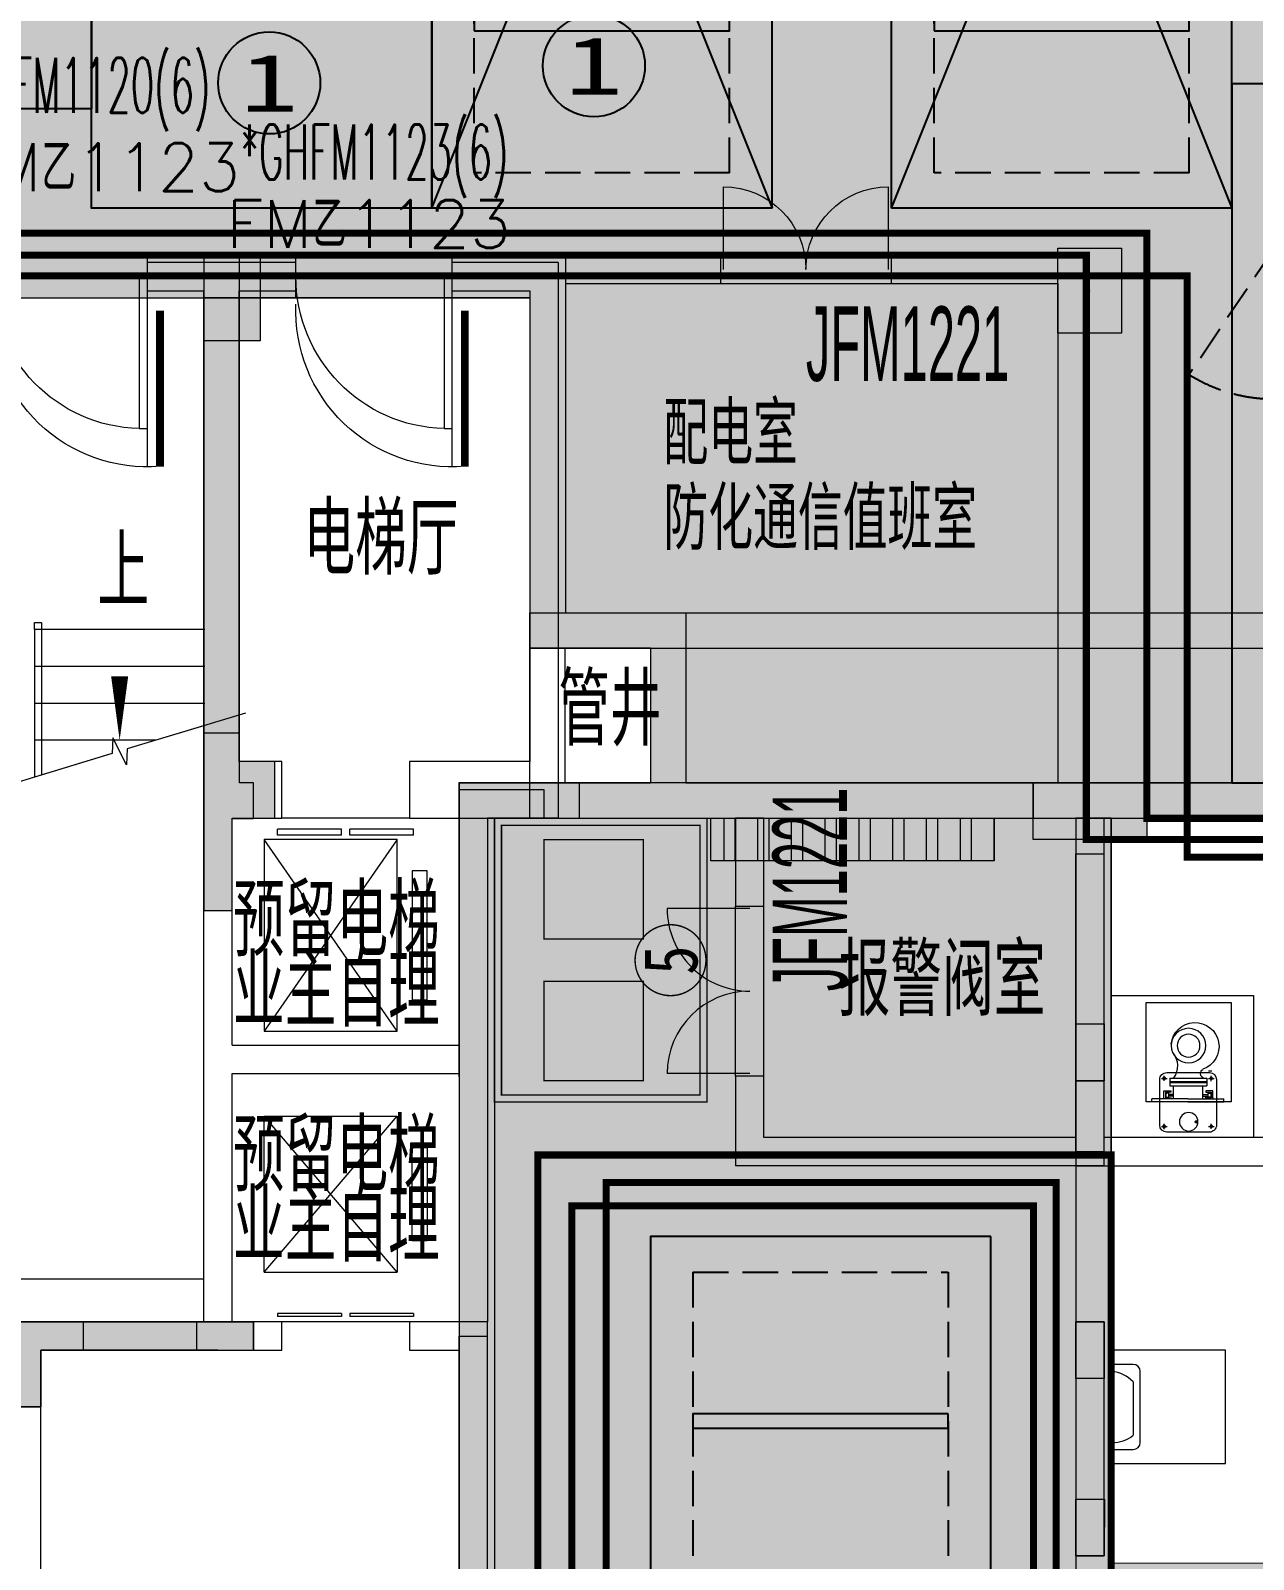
# Model space of a CAD drawing. Extents: x -264757 to 86229, y 4049843 to 4347093.
# Drawn here: x -51428 to -42804, y 4189133 to 4199912 of the extents above; entities that cross this region are included whole.
import ezdxf
from ezdxf.enums import TextEntityAlignment as Align

# ---------------------------------------------------------------- set-up
doc = ezdxf.new("R2010")
doc.units = 0
doc.header["$LTSCALE"] = 1000
doc.header["$MEASUREMENT"] = 0
doc.linetypes.add('AX-01DK-PB01$1$A-001-车位参照B1$0$A-001-车位参照B1$0$A-001-车位参照B1$0$A-H4-001-基本图形$0$A-001-车位B1$0$DASH', pattern=[0.35, 0.25, -0.1])
doc.linetypes.add('DASH', pattern=[0.35, 0.25, -0.1])
for name, color, linetype in [('AX-01DK-PB01$0$A-2-Text', 8, 'Continuous'), ('AX-01DK-PB01$0$AX-03CK-02-PB01$0$AX-03CK-02-PB01$0$PUB_HATCH', 8, 'Continuous'), ('AX-01DK-PB01$0$AX-03CK-02-PB01$0$AX-03CK-02-PB01$0$人防$0$人防$0$DOOR_FIRE_TEXT', 8, 'Continuous'), ('不利因素9-坡道上停车', 7, 'Continuous'), ('不可售车位', 255, 'Continuous'), ('大车位', 7, 'Continuous'), ('子母车位', 7, 'Continuous')]:
    doc.layers.add(name, color=color, linetype=linetype)
doc.layers.add('AX-01DK-PB01$0$AX-001DK-01-PB01-02$0$A-3-WinF(Text)', color=8, linetype='Continuous', plot=False)
doc.layers.add('AX-01DK-PB01$0$AX-03CK-02-PB01$0$AX-03CK-02-PB01$0$WINDOW_TEXT', color=8, linetype='Continuous', plot=False)
doc.layers.add('无关图层', color=8, linetype='Continuous', lineweight=0)
doc.layers.add('无关图层 @ 1', color=8, linetype='Continuous', lineweight=0)
doc.layers.add('车位归属楼栋范围线', color=7, linetype='Continuous', true_color=0x19e6c7)
doc.styles.add('AX-01DK-PB01$0$_TCH_DIM', font='SIMPLEX', dxfattribs={"bigfont": 'GBCBIG'})
doc.styles.add('AX-01DK-PB01$0$AX-001DK-01-PB01-02$0$_TCH_WINDOW', font='SIMPLEX', dxfattribs={"bigfont": 'GBCBIG'})
doc.styles.add('AX-01DK-PB01$0$AX-01DK-PB01$0$AX-001DK-01-PB01-02$0$Standard', font='gbenor.shx', dxfattribs={"bigfont": 'gbcbig.shx'})
doc.styles.add('AX-01DK-PB01$0$AX-03CK-02-PB01$0$AX-03CK-02-PB01$0$_TCH_DIM', font='SIMPLEX', dxfattribs={"bigfont": 'GBCBIG'})
doc.styles.add('AX-01DK-PB01$0$AX-03CK-02-PB01$0$AX-03CK-02-PB01$0$_TCH_DIM_T3', font='SIMPLEX', dxfattribs={"width": 0.705882, "bigfont": 'GBCBIG'})
doc.styles.add('AX-01DK-PB01$0$AX-03CK-02-PB01$0$AX-03CK-02-PB01$0$人防$0$人防$0$_TCH_DIM', font='$ GAD E', dxfattribs={"width": 0.7, "bigfont": '$ GAD C'})
doc.styles.add('AX-01DK-PB01$0$Standard', font='gbenor.shx', dxfattribs={"bigfont": 'gbcbig.shx'})
doc.styles.add('AX-01DK-PB01$1$AX-001DK-01-PB01-02$0$Standard', font='gbenor.shx', dxfattribs={"bigfont": 'gbcbig.shx'})
doc.styles.add('AX-ACK-P01-WALL$0$黑体', font='simhei.ttf')
doc.styles.add('坑编号', font='', dxfattribs={"width": 0.8})
doc.styles.get('坑编号').set_extended_font_data('SimSun')
pattern_1 = [(90, (-648994.04, 3640598.65), (-238.125, 2e-13), []), (90, (-648914.67, 3640678.02), (-238.125, 2e-13), [])]

# ---------------------------------------------------------------- blocks, each defined once
blk = doc.blocks.new('A$C741380cb')
at = {"layer": '子母车位', "true_color": 0x0617f9}
h = blk.add_hatch(color=5, dxfattribs=at)
h.dxf.hatch_style = 1
h.paths.add_polyline_path([(2400, 0), (2400, -10400), (0, -10400), (0, 0)])
blk = doc.blocks.new('子母车位1')
at = {"layer": '子母车位', "color": 8, "linetype": 'AX-01DK-PB01$1$A-001-车位参照B1$0$A-001-车位参照B1$0$A-001-车位参照B1$0$A-H4-001-基本图形$0$A-001-车位B1$0$DASH'}
for p, q in [((330318, -478521), (332118, -478521)), ((330318, -478521), (330318, -483071, 0)), ((332118, -478521), (332118, -483071, 0)), ((330318, -483071, 0), (332118, -483071, 0)), ((330318, -483621, 0), (332118, -483621, 0)), ((330318, -483621, 0), (330318, -488371)), ((332118, -483621, 0), (332118, -488371)), ((330318, -488371), (332118, -488371))]:
    blk.add_line(p, q, dxfattribs=at)
at = {"layer": '子母车位', "color": 83}
for p, q in [((330018, -483371, 0), (330018, -488671)), ((330018, -483371, 0), (332418, -483371, 0)), ((332418, -483371, 0), (332418, -488671)), ((330018, -488671), (332418, -488671))]:
    blk.add_line(p, q, dxfattribs=at)
blk.add_lwpolyline([(332418, -478271), (330018, -478271), (330018, -483371), (332418, -483371)], close=True, dxfattribs=at)
at = {"layer": '子母车位'}
blk.add_lwpolyline([(332118, -479521), (330318, -479521), (330318, -479621), (332118, -479621)], close=True, dxfattribs=at)
at = {"layer": '子母车位', "linetype": 'AX-01DK-PB01$1$A-001-车位参照B1$0$A-001-车位参照B1$0$A-001-车位参照B1$0$A-H4-001-基本图形$0$A-001-车位B1$0$DASH'}
for points in [[(330318, -482171), (329718, -481249)], [(332118, -482171), (332718, -481249)]]:
    blk.add_lwpolyline(points, dxfattribs=at)
at = {"layer": '子母车位', "elevation": 0}
blk.add_lwpolyline([(332118, -484621), (330318, -484621), (330318, -484721), (332118, -484721)], close=True, dxfattribs=at)
at = {"layer": '子母车位', "linetype": 'AX-01DK-PB01$1$A-001-车位参照B1$0$A-001-车位参照B1$0$A-001-车位参照B1$0$A-H4-001-基本图形$0$A-001-车位B1$0$DASH', "elevation": 0}
for points in [[(330318, -487471), (329718, -486549)], [(332118, -487471), (332718, -486549)]]:
    blk.add_lwpolyline(points, dxfattribs=at)
at = {"layer": '子母车位', "linetype": 'AX-01DK-PB01$1$A-001-车位参照B1$0$A-001-车位参照B1$0$A-001-车位参照B1$0$A-H4-001-基本图形$0$A-001-车位B1$0$DASH'}
for centre, start, end in [((330318, -482171, 0), 89.9997, 123.0554), ((332118, -482171, 0), 56.9439, 89.9997), ((330318, -487471), 89.9997, 123.0554), ((332118, -487471), 56.9439, 89.9997)]:
    blk.add_arc(centre, 1100, start, end, dxfattribs=at)
at = {"layer": '子母车位', "rotation": 179.9996583709065}
blk.add_blockref('A$C741380cb', (332418, -488671), dxfattribs=at)
blk = doc.blocks.new('子母车位2')
at = {"layer": '子母车位', "xscale": 1.000000693082614, "yscale": 0.9664691433954647, "rotation": 180.0003416290934}
blk.add_blockref('子母车位1', (332421, -475033, 0), dxfattribs=at)
blk = doc.blocks.new('大车位1')
at = {"layer": '大车位', "true_color": 0xe806f9}
h = blk.add_hatch(color=6, dxfattribs=at)
h.dxf.hatch_style = 1
h.paths.add_polyline_path([(2400, 6000), (2400, 0), (0, 0), (0, 6000)])
at = {"layer": '大车位', "color": 83}
for p, q in [((0, 0), (0, 6000, 0)), ((2400, 6000, 0), (0, 6000, 0)), ((2400, 0), (2400, 6000, 0)), ((2400, 0), (0, 0))]:
    blk.add_line(p, q, dxfattribs=at)
at = {"layer": '大车位', "color": 8, "linetype": 'AX-01DK-PB01$1$A-001-车位参照B1$0$A-001-车位参照B1$0$A-001-车位参照B1$0$A-H4-001-基本图形$0$A-001-车位B1$0$DASH'}
for p, q in [((2100, 5700, 0), (300, 5700, 0)), ((300, 250), (300, 5700, 0)), ((2100, 250), (2100, 5700, 0)), ((2100, 250), (300, 250))]:
    blk.add_line(p, q, dxfattribs=at)
at = {"layer": '大车位', "color": 83, "elevation": 0}
blk.add_lwpolyline([(0, 6000), (2400, 0)], dxfattribs=at)
at = {"layer": '大车位', "color": 83}
blk.add_lwpolyline([(0, 0), (2400, 6000)], dxfattribs=at)
at = {"layer": '大车位', "linetype": 'AX-01DK-PB01$1$A-001-车位参照B1$0$A-001-车位参照B1$0$A-001-车位参照B1$0$A-H4-001-基本图形$0$A-001-车位B1$0$DASH'}
for points in [[(300, 4800), (-300, 3878)], [(2100, 4800), (2700, 3878)]]:
    blk.add_lwpolyline(points, dxfattribs=at)
at = {"layer": '大车位'}
blk.add_lwpolyline([(300, 1250), (2100, 1250), (2100, 1350), (300, 1350)], close=True, dxfattribs=at)
at = {"layer": '大车位', "linetype": 'AX-01DK-PB01$1$A-001-车位参照B1$0$A-001-车位参照B1$0$A-001-车位参照B1$0$A-H4-001-基本图形$0$A-001-车位B1$0$DASH'}
for centre, start, end in [((300, 4800, 0), 236.9443, 270), ((2100, 4800, 0), 270, 303.0557)]:
    blk.add_arc(centre, 1100, start, end, dxfattribs=at)
blk = doc.blocks.new('销控车位')
at = {"layer": '不可售车位', "true_color": 0x757b8a}
h = blk.add_hatch(color=8, dxfattribs=at)
h.dxf.hatch_style = 1
h.paths.add_polyline_path([(2400, 0), (2400, -5300), (0, -5300), (0, 0)])
at = {"layer": '不可售车位', "color": 8, "true_color": 0x757b8a}
blk.add_lwpolyline([(2400, 0), (2400, -5300), (0, -5300), (0, 0)], close=True, dxfattribs=at)
blk = doc.blocks.new('sadfsadfasf')
at = {"layer": '不可售车位', "true_color": 0x757b8a}
h = blk.add_hatch(color=8, dxfattribs=at)
h.dxf.hatch_style = 1
h.paths.add_polyline_path([(2400, 6000), (2400, 0), (0, 0), (0, 6000)])
at = {"layer": '不可售车位', "color": 8, "true_color": 0x757b8a}
blk.add_lwpolyline([(2400, 6000), (2400, 0), (0, 0), (0, 6000)], close=True, dxfattribs=at)
blk = doc.blocks.new('AX-01DK-PB01-RFTC')
at = {"layer": '无关图层'}
h = blk.add_hatch(color=251, dxfattribs=at)
h.dxf.hatch_style = 1
h.paths.add_polyline_path([(19773, -61220), (19773, -62171), (18423, -62170), (18423, -70471), (12324, -70471), (12323, -62170), (7773, -62170), (7777, -120370), (8177, -120370), (8177, -120315), (14323, -119683), (14322, -126122), (25972, -126122), (25972, -124922), (26822, -124926), (26822, -122452), (33923, -122452), (33923, -124922), (34773, -124922), (34773, -126122), (41373, -126125), (41373, -124372), (41823, -124372), (41823, -122152), (41447, -122152), (41447, -120270), (48923, -120270), (48923, -123125), (49323, -123125), (49323, -124675), (51824, -124674), (51824, -124055), (54717, -124055), (54717, -125871), (56816, -125871), (56816, -116250), (55967, -116250), (55967, -111420), (63072, -111420), (63072, -103570), (62080, -103570), (62073, -94584), (64569, -94584), (64573, -65385), (66999, -65385), (67002, -52470), (67402, -52470), (67397, -31965), (65807, -31965), (65807, -26418), (68456, -26418), (68457, -17070), (67422, -17070), (67422, -13843), (60301, -13843), (60302, -3770), (55750, -3770), (55750, -12070), (49652, -12070), (49649, -9275), (45355, -9275), (45349, -3821), (40751, -3820), (40750, -12070), (34663, -12070), (34649, -3820), (25757, -3820), (25757, -12071), (19650, -12071), (19650, -3820), (10752, -3820), (10751, -12072), (4662, -12071), (4661, -3769), (4150, -3770), (100, -3769), (100, -23171), (-701, -23171), (-701, -29550), (100, -29550), (11250, -29550), (11250, -32020), (12100, -32020), (12100, -32970), (10750, -32970), (10754, -41272), (4647, -41271), (4650, -32970), (1953, -32970), (1953, -34670), (100, -34670), (100, -57801), (9743, -57801), (9743, -57272), (13567, -57272), (13567, -56751), (15417, -56751), (15416, -58750), (18923, -58750), (18923, -61220)])
h.paths.add_polyline_path([(41812, -58753), (48919, -58753), (48919, -61220), (49773, -61220), (49773, -62170), (48419, -62173), (48426, -70475), (42319, -70475), (42324, -67872), (39323, -67876), (39323, -62423), (41812, -62423)], flags=16)
h.paths.add_polyline_path([(33923, -58751), (33923, -61220), (34773, -61220), (34773, -62170), (33423, -62171), (33430, -70475), (27323, -70475), (27323, -62171), (26373, -62170), (26373, -60670), (26815, -60670), (26823, -58751), (31623, -58751), (31623, -58751)], flags=16)
h.paths.add_polyline_path([(40754, -41272), (34647, -41271), (34650, -32970), (33700, -32970), (33700, -31470), (34142, -31470), (34150, -29551), (38951, -29551), (38950, -29550), (41250, -29550), (41250, -32020), (42100, -32020), (42100, -32970), (40750, -32970)], flags=16)
h.paths.add_polyline_path([(49647, -41270), (49655, -38470), (45349, -38475), (45349, -33220), (49142, -33220), (49142, -29550), (56249, -29550), (56250, -32020), (57100, -32020), (57100, -32970), (55749, -32970), (55754, -41271)], flags=16)
h.paths.add_polyline_path([(25764, -41272), (19657, -41271), (19657, -32970), (19150, -32970), (19150, -29550), (26257, -29550), (26250, -32020), (27100, -32020), (27100, -32970), (25757, -32970)], flags=16)
h.paths.add_polyline_path([(41812, -87950), (48919, -87950), (48919, -90420), (49773, -90420), (49773, -91370), (48419, -91370), (48428, -99684), (41519, -99659), (41519, -97070), (39326, -97074), (39319, -91620), (41822, -91620)], flags=16)
h.paths.add_polyline_path([(33925, -87950), (33923, -90420), (34773, -90420), (34773, -91370), (33425, -91370), (33428, -99683), (26519, -99658), (26523, -95371), (27330, -95371), (27324, -91371), (26373, -91370), (26373, -89870), (26823, -89870), (26823, -87951), (31623, -87951), (31623, -87951)], flags=16)
h.paths.add_polyline_path([(18923, -87950), (18922, -90419), (19772, -90419), (19772, -91369), (18420, -91369), (18427, -99677), (11523, -99666), (11523, -95370), (12323, -95370), (12323, -91370), (10974, -91370), (10974, -90420), (11823, -90420), (11823, -87950)], flags=16)
h.paths.add_polyline_path([(62209, -60116), (64273, -60116), (64273, -55267), (62209, -55267)], flags=16)
h.paths.add_polyline_path([(59799, -89432), (61752, -89432), (61752, -84521), (59799, -84521)], flags=16)
for points in [[(34150, -29551), (38951, -29551), (38950, -29550), (41250, -29550), (41250, -32020), (42100, -32020), (42100, -32970), (40750, -32970), (40754, -41272), (34647, -41271), (34650, -32970), (33700, -32970), (33700, -31470), (34142, -31470)], [(49142, -29550), (56249, -29550), (56250, -32020), (57100, -32020), (57100, -32970), (55749, -32970), (55754, -41271), (49647, -41270), (49655, -38470), (45349, -38475), (45349, -33220), (49142, -33220)]]:
    blk.add_lwpolyline(points, close=True, dxfattribs=at)
blk = doc.blocks.new('*U120')
at = {"layer": '无关图层', "const_width": 10}
for points in [[(1000, 0), (-1000, 0), (-1000, 1500), (1000, 1500)], [(950, 50), (-950, 50), (-950, 1450), (950, 1450)], [(-150, 1050), (-850, 1050), (-850, 350), (-150, 350)], [(850, 1050), (150, 1050), (150, 350), (850, 350)]]:
    blk.add_lwpolyline(points, close=True, dxfattribs=at)
blk.add_lwpolyline([(0, 1492, 0.098491), (-96, 1473, 0.098491), (-177, 1419, 0.098491), (-231, 1338, 0.098491), (-250, 1242, 0.098491), (-231, 1146, 0.098491), (-177, 1065, 0.098491), (-96, 1011, 0.098491), (0, 992, 0.098491), (96, 1011, 0.098491), (177, 1065, 0.098491), (231, 1146, 0.098491), (250, 1242, 0.098491), (231, 1338, 0.098491), (177, 1419, 0.098491), (96, 1473, 0.098491)], format="xyb", close=True, dxfattribs=at)
at = {"layer": '无关图层', "style": '坑编号', "width": 0.8}
blk.add_attdef('X', text='', height=380, dxfattribs=at).set_placement((0, 1242), align=Align.MIDDLE_CENTER)
blk = doc.blocks.new('*U174')
at = {"layer": '无关图层'}
ref = blk.add_blockref('*U120', (-48157, 4193358), dxfattribs=dict(at, xscale=-1, rotation=270))
ref.add_attrib('X', '5', dxfattribs={"layer": '无关图层 @ 1', "height": 380, "rotation": 90, "style": '坑编号', "width": 0.8}).set_placement((-46915, 4193358), align=Align.MIDDLE_CENTER)
blk = doc.blocks.new('SX-CK-PB001-WNC$1$20211103.13313578')
at = {"layer": '无关图层'}
h = blk.add_hatch(color=256, dxfattribs=at)
h.dxf.hatch_style = 1
h.paths.add_polyline_path([(0, 600), (450, 600), (450, 0), (0, 0)])
blk.add_lwpolyline([(0, 600), (450, 600), (450, 0), (0, 0)], close=True, dxfattribs=at)
blk.add_point((225, 300), dxfattribs=at)
blk = doc.blocks.new('PX-03CK-JSK$0$PX-CKB-P01-JSK$0$$0$水泵')
at = {"layer": '无关图层'}
for p, q in [((-25116, 231543, 0), (-25116, 231511, 0)), ((-24798, 231565, 0), (-25098, 231565, 0)), ((-24785, 231542, 0), (-24785, 231510, 0)), ((-25148, 231515, 0), (-25148, 231195, 0)), ((-25135, 231525, 0), (-25095, 231525, 0)), ((-25116, 231511, 0), (-25116, 231507, 0)), ((-24903, 231492, 0), (-24880, 231492, 0)), ((-24804, 231524, 0), (-24764, 231524, 0)), ((-24785, 231510, 0), (-24785, 231506, 0)), ((-24748, 231195, 0), (-24748, 231515, 0)), ((-24644, 231352, 0), (-25244, 231352, 0)), ((-25244, 231352, 0), (-25244, 230652, 0)), ((-24950, 231351, 0), (-25204, 231351, 0)), ((-25204, 231351, 0), (-25204, 231330, 0)), ((-24950, 231330, 0), (-25204, 231330, 0)), ((-25120, 231330, 0), (-25120, 231273, 0)), ((-25108, 231323, 0), (-25067, 231323, 0)), ((-25108, 231284, 0), (-25108, 231323, 0)), ((-25085, 231320, 0), (-25098, 231320, 0)), ((-25084, 231323, 0), (-25084, 231284, 0)), ((-25067, 231323, 0), (-25067, 231330, 0)), ((-25052, 231328, 0), (-25052, 231239, 0)), ((-24950, 231351, 0), (-24696, 231351, 0)), ((-24950, 231330, 0), (-24696, 231330, 0)), ((-24846, 231239, 0), (-24846, 231328, 0)), ((-24827, 231323, 0), (-24827, 231330, 0)), ((-24785, 231323, 0), (-24827, 231323, 0)), ((-24807, 231322, 0), (-24807, 231284, 0)), ((-24785, 231284, 0), (-24785, 231323, 0)), ((-24773, 231324, 0), (-24773, 231332, 0)), ((-24773, 231330, 0), (-24773, 231273, 0)), ((-24696, 231351, 0), (-24696, 231330, 0)), ((-24644, 230652, 0), (-24644, 231352, 0)), ((-25120, 231273, 0), (-25070, 231273, 0)), ((-25070, 231284, 0), (-25108, 231284, 0)), ((-25103, 231315, 0), (-25103, 231292, 0)), ((-25098, 231287, 0), (-25084, 231287, 0)), ((-25084, 231310, 0), (-25052, 231310, 0)), ((-25084, 231297, 0), (-25052, 231297, 0)), ((-25055, 231310, 0), (-25083, 231310, 0)), ((-25077, 231185, 0), (-25077, 231238, 0)), ((-25077, 231215, 0), (-24815, 231215, 0)), ((-25076, 231238, 0), (-24815, 231238, 0)), ((-25070, 231273, 0), (-25070, 231284, 0)), ((-24846, 231312, 0), (-24807, 231312, 0)), ((-24844, 231299, 0), (-24806, 231299, 0)), ((-24824, 231284, 0), (-24785, 231284, 0)), ((-24824, 231273, 0), (-24824, 231284, 0)), ((-24773, 231273, 0), (-24824, 231273, 0)), ((-24815, 231185, 0), (-24815, 231238, 0)), ((-24793, 231319, 0), (-24807, 231319, 0)), ((-24807, 231289, 0), (-24793, 231289, 0)), ((-24788, 231294, 0), (-24788, 231314, 0)), ((-25136, 231186, 0), (-25096, 231186, 0)), ((-25106, 231185, 0), (-25129, 231185, 0)), ((-25117, 231204, 0), (-25117, 231172, 0)), ((-25117, 231172, 0), (-25117, 231168, 0)), ((-25098, 231145, 0), (-24798, 231145, 0)), ((-25077, 231208, 0), (-24815, 231208, 0)), ((-25077, 231185, 0), (-24815, 231185, 0)), ((-24781, 231136, 0), (-24805, 231136, 0)), ((-24804, 231186, 0), (-24764, 231186, 0)), ((-24785, 231205, 0), (-24785, 231173, 0)), ((-24785, 231173, 0), (-24785, 231169, 0)), ((-25244, 230652, 0), (-24644, 230652, 0))]:
    blk.add_line(p, q, dxfattribs=at)
for centre, radius in [((-24944, 231492, 0), 65), ((-25117, 231525, 0), 8.75), ((-24891, 231492, 0), 7.88), ((-24785, 231524, 0), 8.75), ((-25117, 231186, 0), 8.75), ((-24785, 231186, 0), 8.75), ((-24945, 230955, 0), 122), ((-24945, 230955, 0), 80.5)]:
    blk.add_circle(centre, radius, dxfattribs=at)
for centre, radius, start, end in [((-25098, 231515, 0), 50, 90.0002, 180.0002), ((-24798, 231515, 0), 50, 0.0002, 90.0002), ((-25098, 231315, 0), 5.18, 90.0002, 180.0002), ((-25098, 231292, 0), 5.18, 180.0002, 270.0002), ((-24793, 231314, 0), 5.18, 0.0002, 90.0002), ((-24793, 231294, 0), 5.18, 270.0002, 0.0002), ((-25098, 231195, 0), 50, 180.0002, 270.0002), ((-24899, 230961, 0), 169, 185.2838, 71.5275), ((-25165, 231098, 0), 142, 319.6544, 36.6268), ((-24826, 231152, 0), 34.6, 117.9765, 237.6187), ((-24798, 231195, 0), 50, 270.0002, 0.0002)]:
    blk.add_arc(centre, radius, start, end, dxfattribs=at)
blk = doc.blocks.new('fasdfasdfasdfasdfasdf')
at = {"layer": '不利因素9-坡道上停车', "true_color": 0xe0aa15}
h = blk.add_hatch(color=42, dxfattribs=at)
h.dxf.hatch_style = 1
edge = h.paths.add_edge_path()
edge.add_arc((-119587, 4058555), 720, 0, 360)
at = {"layer": '不利因素9-坡道上停车'}
blk.add_circle((-119587, 4058555), 720, dxfattribs=at)
at = {"layer": '不利因素9-坡道上停车', "style": 'AX-ACK-P01-WALL$0$黑体', "width": 1.390625}
blk.add_text('1', height=815, dxfattribs=at).set_placement((-119994, 4058148), (-119180, 4058148), align=Align.FIT)
blk = doc.blocks.new('AX-01DK-PB01$0$AX-03CK-02-PB01$0$AX-03CK-02-PB01$0$$U_DORLIB2D$00000009')
at = {"layer": '无关图层'}
blk.add_line((0.5, 0.2191), (0.5, 1.2134), dxfattribs=at)
at = {"layer": '无关图层', "const_width": 0.05}
blk.add_lwpolyline([(0.5833, 0.2191), (0.5833, 1.2191)], dxfattribs=at)
at = {"layer": '无关图层'}
blk.add_arc((0.5, 0.2191), 1.0009, 85.22396, 182.38594, dxfattribs=at)
blk = doc.blocks.new('AX-01DK-PB01$0$AX-03CK-02-PB01$0$AX-03CK-02-PB01$0$人防$0$人防$0$$DorLib2D$00000004')
at = {"layer": '无关图层'}
for p, q in [((-0.485, 0), (-0.485, 0.485)), ((0.485, 0), (0.485, 0.485))]:
    blk.add_line(p, q, dxfattribs=at)
at = {"layer": '无关图层', "lineweight": 13}
for centre, start, end in [((-0.485, 0), 0, 90), ((0.485, 0), 90, 180)]:
    blk.add_arc(centre, 0.485, start, end, dxfattribs=at)
blk = doc.blocks.new('AX-01DK-PB01$0$AX-001DK-01-PP01$0$AX-001DK-01-PP01$0$$DORLIB2D$00000127')
at = {"layer": '无关图层'}
for points in [[(-0.533, 0.795), (-0.533, 0.69)], [(-0.033, 0.795), (-0.533, 0.795)], [(-0.033, 0.795), (-0.033, 0.69)], [(0.533, 0.795), (0.033, 0.795)], [(0.033, 0.795), (0.033, 0.69)], [(0.533, 0.795), (0.533, 0.69)], [(-0.033, 0.69), (-0.533, 0.69)], [(0.533, 0.69), (0.033, 0.69)], [(0.5, 0.5), (-0.5, 0.5)]]:
    blk.add_lwpolyline(points, dxfattribs=at)
blk = doc.blocks.new('AX-01DK-PB01$0$$DorLib2D$00000001')
at = {"layer": '无关图层'}
for p, q in [((0.45, 0.975), (0.5, 0.975)), ((0.45, 0), (0.45, 0.975)), ((0.5, 0), (0.5, 0.975)), ((0.5, 0), (0.45, 0))]:
    blk.add_line(p, q, dxfattribs=at)
at = {"layer": '无关图层', "lineweight": 13}
blk.add_arc((0.475, 0), 0.975, 91.46928, 180, dxfattribs=at)

msp = doc.modelspace()

# ---------------------------------------------------------------- hatches: boundary and pattern name
at = {"layer": 'AX-01DK-PB01$0$AX-03CK-02-PB01$0$AX-03CK-02-PB01$0$PUB_HATCH'}
for points in [[(-50080.7, 4198328.4), (-50606.8, 4198328.4), (-50606.8, 4198028.4), (-50080.7, 4198028.4)], [(-50080.7, 4198028.3), (-49556.8, 4198028.3), (-49556.8, 4198328.3), (-50080.7, 4198328.3)], [(-47656.4, 4198328.3), (-48456.8, 4198328.3), (-48456.8, 4198028.3), (-47906.4, 4198028.3)], [(-47656.4, 4198328.3), (-47906.4, 4198028.3), (-47906.4, 4195558), (-47656.4, 4195808)], [(-50205.6, 4198208.7), (-50205.6, 4198208.6), (-50122.3, 4198188.4), (-49955.8, 4198198), (-49955.8, 4198198)], [(-47656.4, 4195808), (-47906.4, 4195558), (-47056.4, 4195558), (-46806.4, 4195808)], [(-46806.4, 4195808), (-47056.4, 4195558), (-47056.4, 4194608), (-46931.4, 4194524.6), (-46806.4, 4194608)], [(-48406.6, 4194608), (-48156.6, 4194358), (-46931.4, 4194358), (-46931.4, 4194524.6), (-47056.4, 4194608)], [(-48156.6, 4194358), (-48406.6, 4194608), (-48406.6, 4186558.3), (-48156.6, 4186308.4)], [(-46931.4, 4194524.6), (-46931.4, 4194358), (-44107.8, 4194358), (-44107.8, 4194608), (-46806.4, 4194608)], [(-44107.8, 4194608), (-44107.8, 4194358), (-40007.5, 4194358), (-40257.5, 4194608)], [(-44056.7, 4194358), (-44056.7, 4188978.5), (-43931.8, 4188978.6), (-43806.7, 4189103.6), (-43806.7, 4194358)]]:
    msp.add_hatch(color=256, dxfattribs=at).paths.add_polyline_path(points)
at = {"layer": '无关图层'}
h = msp.add_hatch(color=256, dxfattribs=at)
h.dxf.hatch_style = 1
h.paths.add_polyline_path([(-49856.6, 4194357.8), (-49856.6, 4194607.8), (-49955.7, 4194607.8), (-49955.7, 4198327.8), (-50205.7, 4198327.8), (-50206.6, 4194607.8), (-50206.6, 4193707.8), (-50006.6, 4193707.8), (-50006.6, 4194357.8)])
for points in [[(-49806.8, 4198327.2), (-50205.7, 4198327.2), (-50205.7, 4197727.2), (-49806.8, 4197727.2)], [(-49705.9, 4194758.3), (-49955.9, 4194758.3), (-49955, 4194958.3), (-50205.9, 4194958.3), (-50205.9, 4193708), (-50005.2, 4193708), (-50005.2, 4194357.8), (-49705.9, 4194358.3)], [(-47556.2, 4194608), (-48406.2, 4194608), (-48406.2, 4194358.8), (-47556.2, 4194358.8)], [(-44356.8, 4194608), (-43556.4, 4194608), (-43556.4, 4194208), (-44356.8, 4194208)], [(-43856.3, 4192908), (-43856.6, 4192508), (-44057.7, 4192508), (-44057.3, 4192908)], [(-51056.4, 4190808), (-51056.4, 4190608), (-51356.6, 4190608), (-51356.8, 4190208), (-51557.8, 4190208), (-51557.1, 4190608), (-51857.5, 4190608), (-51857.5, 4190808)], [(-50256.6, 4190807.4), (-49856.4, 4190808), (-49856.4, 4190606.9), (-50256.6, 4190606.4)], [(-43855.9, 4190808), (-43856.2, 4190408), (-44057.3, 4190408), (-44056.9, 4190808)], [(-43855.7, 4189558), (-43856, 4189158), (-44057.1, 4189158), (-44056.8, 4189558)]]:
    msp.add_hatch(color=256, dxfattribs=at).paths.add_polyline_path(points)
h = msp.add_hatch(color=256, dxfattribs=at)
h.dxf.hatch_style = 1
h.paths.add_polyline_path([(-44056.6, 4192508), (-43856.6, 4192508), (-43856.6, 4194358), (-43556.8, 4194358), (-43556.8, 4194608), (-44356.8, 4194608), (-44356.8, 4194358), (-44056.6, 4194358)])
h = msp.add_hatch(dxfattribs=at)
h.set_pattern_fill('ANSI32', color=256, scale=50, angle=-315)
h.set_pattern_definition(pattern_1)
h.paths.add_polyline_path([(-46631.5, 4194358), (-44631.5, 4194358), (-44631.5, 4194058), (-46631.5, 4194058)])
h = msp.add_hatch(dxfattribs=at)
h.set_pattern_fill('ANSI32', color=256, scale=50, angle=-315)
h.set_pattern_definition(pattern_1)
h.paths.add_polyline_path([(-46631.5, 4194358), (-44631.5, 4194358), (-44631.5, 4194058), (-46631.5, 4194058)])
h = msp.add_hatch(color=256, dxfattribs=at)
h.dxf.hatch_style = 1
h.paths.add_polyline_path([(-49856.4, 4190808), (-53056.4, 4190808), (-53056.4, 4190608), (-51556.4, 4190608), (-51556.4, 4190208), (-51356.4, 4190208), (-51356.4, 4190608), (-49856.4, 4190608)])
h = msp.add_hatch(color=256, dxfattribs=at)
h.dxf.hatch_style = 1
h.paths.add_polyline_path([(-44056.4, 4189158), (-43856.4, 4189158), (-43856.4, 4190808), (-44056.4, 4190808)])

# ---------------------------------------------------------------- linework, layer by layer
for p, q in [((-51706.8, 4198328.3), (-50606.8, 4198328.4)), ((-50080.7, 4198328.4), (-50606.8, 4198328.4)), ((-50606.8, 4198328.4), (-50606.8, 4198028.4)), ((-50106.6, 4198278), (-50606.8, 4198278)), ((-50606.8, 4198278), (-50606.8, 4198078)), ((-49556.9, 4198278), (-50106.6, 4198278)), ((-49556.8, 4198328.3), (-50080.7, 4198328.3)), ((-49556.9, 4198078), (-49556.9, 4198278)), ((-49556.8, 4198028.3), (-49556.8, 4198328.3)), ((-47706.3, 4198278), (-48456.9, 4198278)), ((-48456.9, 4198278), (-48456.9, 4198078)), ((-47656.4, 4198328.3), (-48456.8, 4198328.3)), ((-48456.8, 4198328.3), (-48456.8, 4198028.3)), ((-47706.3, 4198278), (-47706.3, 4194358)), ((-47656.4, 4198328.3), (-47656.4, 4195808)), ((-46560.1, 4198328.3), (-47656.4, 4198328.3)), ((-47656.4, 4198328.3), (-47656.4, 4198128.3)), ((-46560.1, 4198128.3), (-46560.1, 4198328.3)), ((-46560.1, 4198328.3), (-45360.1, 4198328.3)), ((-43982.8, 4198328.3), (-45360.1, 4198328.3)), ((-45360.1, 4198328.3), (-45360.1, 4198128.3)), ((-43982.8, 4198328.3), (-43982.8, 4194608)), ((-50205.6, 4198208.7), (-50205.6, 4198208.6)), ((-49955.8, 4198198), (-49955.8, 4198198)), ((-50606.8, 4198078), (-50206.6, 4198078)), ((-50606.8, 4198028.4), (-50080.7, 4198028.4)), ((-50206.6, 4194458), (-50206.6, 4198078)), ((-50080.7, 4198028.4), (-50080.7, 4198028.3)), ((-50080.7, 4198028.3), (-49556.8, 4198028.3)), ((-49956.6, 4198078), (-49556.9, 4198078)), ((-49956.6, 4194758), (-49956.6, 4198078)), ((-49556.8, 4198028.3), (-48456.8, 4198028.3)), ((-48456.9, 4198078), (-47906.3, 4198078)), ((-48456.8, 4198028.3), (-47906.4, 4198028.3)), ((-47906.4, 4198028.3), (-47906.4, 4195558)), ((-47906.3, 4198078), (-47906.3, 4194758)), ((-47656.4, 4198128.3), (-46560.1, 4198128.3)), ((-46560.1, 4198128.3), (-45360.1, 4198128.3)), ((-45360.1, 4198128.3), (-44182.8, 4198128.3)), ((-44182.8, 4198128.3), (-44182.8, 4194608)), ((-47656.4, 4195808), (-46806.4, 4195808)), ((-46806.4, 4195808), (-46806.4, 4194608)), ((-51399.8, 4195688.8), (-51399.8, 4194649.1)), ((-51399.8, 4195688.8), (-51399.8, 4194649.1)), ((-50199.8, 4195688.8), (-51399.8, 4195688.8)), ((-47906.4, 4195558), (-47056.4, 4195558)), ((-47056.4, 4195558), (-47056.4, 4194608)), ((-50199.8, 4195428.8), (-51399.8, 4195428.8)), ((-50199.8, 4195168.8), (-51399.8, 4195168.8)), ((-50199.8, 4195013.1), (-50715.5, 4194856.6)), ((-50543.5, 4194908.8), (-51399.8, 4194908.8)), ((-50868.4, 4194810.3), (-51399.8, 4194649.1)), ((-49656.6, 4194758), (-49956.6, 4194758)), ((-49656.6, 4194358), (-49656.6, 4194758)), ((-48306.3, 4194758), (-48756.6, 4194758)), ((-48756.6, 4194758), (-48756.6, 4194358)), ((-47906.3, 4194758), (-48306.3, 4194758)), ((-48406.6, 4194608), (-47056.4, 4194608)), ((-48406.6, 4194608), (-48406.6, 4186558.3)), ((-46806.4, 4194608), (-44107.8, 4194608)), ((-44107.8, 4194608), (-40257.5, 4194608)), ((-48406.4, 4194558), (-48406.4, 4190808)), ((-47806.4, 4194558), (-48406.4, 4194558)), ((-47806.4, 4194358), (-47806.4, 4194558)), ((-50206.6, 4192658), (-50206.6, 4194458)), ((-50006.6, 4192758), (-50006.6, 4194358)), ((-50006.6, 4194358), (-49656.6, 4194358)), ((-48756.6, 4194358), (-48406.3, 4194358)), ((-48406.3, 4194358), (-48406.3, 4192758)), ((-48206.4, 4194358), (-48206.4, 4190808)), ((-47806.4, 4194358), (-48206.4, 4194358)), ((-48206.3, 4194358), (-48206.3, 4192658)), ((-47706.3, 4194358), (-48206.3, 4194358)), ((-48156.6, 4194358), (-46931.4, 4194358)), ((-48156.6, 4194358), (-48156.6, 4186308.4)), ((-46931.4, 4194358), (-44107.8, 4194358)), ((-46456.6, 4194358), (-46456.6, 4193739.8)), ((-46256.6, 4194358), (-46456.6, 4194358)), ((-46256.6, 4193739.8), (-46256.6, 4194358)), ((-44107.8, 4194358), (-40007.5, 4194358)), ((-44056.7, 4194358), (-44056.7, 4188978.5)), ((-43806.7, 4194358), (-44056.7, 4194358)), ((-43806.7, 4194358), (-43806.7, 4189103.6)), ((-44056.6, 4192008), (-44056.6, 4194108)), ((-44056.6, 4194108), (-43856.6, 4194108)), ((-44056.6, 4192108), (-44056.6, 4194108)), ((-44056.6, 4194108), (-43856.6, 4194108)), ((-43856.6, 4192008), (-43856.6, 4194108)), ((-43856.6, 4191908), (-43856.6, 4194108)), ((-46456.6, 4192539.8), (-46456.6, 4193739.8)), ((-46456.6, 4193739.8), (-46256.6, 4193739.8)), ((-46256.6, 4192539.8), (-46256.6, 4193739.8)), ((-50006.6, 4192758), (-48406.3, 4192758)), ((-50206.6, 4190808), (-50206.6, 4192658)), ((-48206.3, 4192658), (-48206.3, 4190808)), ((-50006.6, 4192558), (-48406.3, 4192558)), ((-50006.6, 4190808), (-50006.6, 4192558)), ((-48406.3, 4192558), (-48406.3, 4190808)), ((-46256.6, 4192539.8), (-46456.6, 4192539.8)), ((-46456.6, 4192539.8), (-46456.6, 4191908)), ((-46256.6, 4192108), (-46256.6, 4192539.8)), ((-49781.6, 4191158), (-49781.6, 4192258)), ((-49781.6, 4192258), (-48841.6, 4192258)), ((-48841.6, 4191158), (-49781.6, 4192258)), ((-49781.6, 4191158), (-48841.6, 4192258)), ((-48841.6, 4192258), (-48841.6, 4191158)), ((-44056.6, 4192108), (-46256.6, 4192108)), ((-40806.8, 4192108), (-43856.6, 4192108)), ((-48736.6, 4191378), (-48736.6, 4192038)), ((-48736.6, 4192038), (-48631.6, 4192038)), ((-48631.6, 4192038), (-48631.6, 4191378)), ((-44056.6, 4192008), (-43856.6, 4192008)), ((-43856.6, 4191908), (-46456.6, 4191908)), ((-44056.6, 4191908), (-40806.8, 4191908)), ((-48631.6, 4191378), (-48736.6, 4191378)), ((-50206.6, 4190808), (-51456.3, 4190808)), ((-49656.6, 4190808), (-50006.6, 4190808)), ((-49656.6, 4190608), (-49656.6, 4190808)), ((-48206.4, 4190808), (-48756.6, 4190808)), ((-48756.6, 4190808), (-48756.6, 4190608)), ((-48206.4, 4190808), (-48406.4, 4190808)), ((-48206.3, 4190808), (-48406.3, 4190808)), ((-48206.4, 4186308), (-48206.4, 4190808)), ((-48406.6, 4186508), (-48406.6, 4190708)), ((-48406.6, 4190708), (-48206.6, 4190708)), ((-48206.6, 4186308), (-48206.6, 4190708)), ((-50106.6, 4190608), (-51356.3, 4190608)), ((-51356.3, 4186708), (-51356.3, 4190608)), ((-50106.6, 4190608), (-49656.6, 4190608)), ((-48756.6, 4190608), (-48406.4, 4190608)), ((-48406.4, 4186708), (-48406.4, 4190608)), ((-43002.1, 4190608), (-43802.1, 4190608)), ((-43802.1, 4190608), (-43802.1, 4189808.2)), ((-43002.1, 4189808.2), (-43002.1, 4190608)), ((-43802.1, 4189808.2), (-43002.1, 4189808.2))]:
    msp.add_line(p, q, dxfattribs=at)
at = {"layer": '无关图层', "ltscale": 0.5}
for p, q in [((-43652.1, 4190508), (-43802.1, 4190508)), ((-43802.1, 4190508), (-43802.1, 4190458)), ((-43802.1, 4190458), (-43802.1, 4190458)), ((-43652.1, 4190385.6), (-43652.1, 4190008.1)), ((-43602.1, 4189958.1), (-43602.1, 4190458)), ((-43802.1, 4189958.1), (-43802.1, 4189958.1)), ((-43802.1, 4189958.1), (-43802.1, 4189905.6)), ((-43802.1, 4189908.1), (-43652.1, 4189908.1))]:
    msp.add_line(p, q, dxfattribs=at)
at = {"layer": '无关图层'}
for points in [[(-49856.6, 4194357.8), (-49856.6, 4194607.8), (-49955.7, 4194607.8), (-49955.7, 4198327.8), (-50205.7, 4198327.8), (-50206.6, 4194607.8), (-50206.6, 4193707.8), (-50006.6, 4193707.8), (-50006.6, 4194357.8)], [(-49806.8, 4198327.2), (-50205.7, 4198327.2), (-50205.7, 4197727.2), (-49806.8, 4197727.2)], [(-47907.1, 4194357.9), (-47907.1, 4195808), (-40007.5, 4195808), (-40007.5, 4194357.9)], [(-47657.1, 4194607.9), (-47657.1, 4195558), (-40257.5, 4195558), (-40257.5, 4194607.9)], [(-49705.9, 4194758.3), (-49955.9, 4194758.3), (-49955, 4194958.3), (-50205.9, 4194958.3), (-50205.9, 4193708), (-50005.2, 4193708), (-50005.2, 4194357.8), (-49705.9, 4194358.3)], [(-47556.2, 4194608), (-48406.2, 4194608), (-48406.2, 4194358.8), (-47556.2, 4194358.8)], [(-44356.8, 4194608), (-43556.4, 4194608), (-43556.4, 4194208), (-44356.8, 4194208)], [(-48841.6, 4194208), (-49781.6, 4194208), (-49781.6, 4192858), (-48841.6, 4192858)], [(-48631.6, 4193988), (-48736.6, 4193988), (-48736.6, 4193078), (-48631.6, 4193078)], [(-43804.3, 4192108), (-43804.3, 4193108), (-42804.3, 4193108), (-42804.3, 4192108)], [(-43856.3, 4192908), (-43856.6, 4192508), (-44057.7, 4192508), (-44057.3, 4192908)], [(-49856.4, 4190808), (-53056.4, 4190808), (-53056.4, 4190608), (-51556.4, 4190608), (-51556.4, 4190208), (-51356.4, 4190208), (-51356.4, 4190608), (-49856.4, 4190608)], [(-51056.4, 4190808), (-51056.4, 4190608), (-51356.6, 4190608), (-51356.8, 4190208), (-51557.8, 4190208), (-51557.1, 4190608), (-51857.5, 4190608), (-51857.5, 4190808)], [(-50256.6, 4190807.4), (-49856.4, 4190808), (-49856.4, 4190606.9), (-50256.6, 4190606.4)], [(-43855.9, 4190808), (-43856.2, 4190408), (-44057.3, 4190408), (-44056.9, 4190808)], [(-44056.4, 4189158), (-43856.4, 4189158), (-43856.4, 4190808), (-44056.4, 4190808)], [(-43855.7, 4189558), (-43856, 4189158), (-44057.1, 4189158), (-44056.8, 4189558)]]:
    msp.add_lwpolyline(points, close=True, dxfattribs=at)
for points in [[(-51399.8, 4195688.8), (-51399.8, 4195738.8), (-51349.8, 4195738.8), (-51349.8, 4194664.2)], [(-49912.7, 4195100.1), (-50746, 4194847.4), (-50752.1, 4194735.8), (-50848.5, 4194926), (-50853.6, 4194814.7), (-51686.9, 4194562)], [(-46631.5, 4194358), (-44631.5, 4194358), (-44631.5, 4194058), (-46631.5, 4194058), (-46631.5, 4194358)], [(-46631.5, 4194358), (-44631.5, 4194358), (-44631.5, 4194058), (-46631.5, 4194058), (-46631.5, 4194358)], [(-48841.6, 4192858), (-49781.6, 4194208)], [(-48841.6, 4194208), (-49781.6, 4192858)], [(-49781.6, 4191158), (-48841.6, 4191158)], [(-50206.6, 4190809), (-50206.6, 4191109), (-52706.6, 4191109), (-52706.6, 4190809), (-50206.6, 4190808), (-50206.6, 4191109)]]:
    msp.add_lwpolyline(points, dxfattribs=at)
msp.add_lwpolyline([(-50799.8, 4195688.8, 0, 0, 0), (-50799.8, 4194908.8, 0, 120, 0), (-50799.8, 4195358.8, 0, 0, 0)], format="xyseb", dxfattribs=at)
at = {"layer": '无关图层', "ltscale": 0.5}
msp.add_lwpolyline([(-44056.6, 4192508), (-43856.6, 4192508), (-43856.6, 4194358), (-43556.8, 4194358), (-43556.8, 4194608), (-44356.8, 4194608), (-44356.8, 4194358), (-44056.6, 4194358)], close=True, dxfattribs=at)
for centre, radius, start, end in [((-43652.1, 4190458), 50, 0, 90), ((-43826.9, 4190215.1), 244.1, 44.28483, 84.17756), ((-43792.3, 4190178.6), 220.7, 267.44571, 309.42419), ((-43652.1, 4189958.1), 50, 270, 0)]:
    msp.add_arc(centre, radius, start, end, dxfattribs=at)
at = {"layer": '车位归属楼栋范围线', "linetype": 'DASH', "ltscale": 5, "const_width": 50}
msp.add_lwpolyline([(-88756.2, 4198328), (-43982.8, 4198328), (-43982.8, 4194208), (-40374.5, 4194208), (-40374.5, 4198433.4), (-33056.5, 4198433.4), (-33056.5, 4204787.6), (-29169.3, 4204787.6), (-29169.3, 4234026.6), (-25762.5, 4234026.6), (-25762.4, 4245014.4), (-69839.9, 4245014.4), (-69839.9, 4229878), (-88756.2, 4229878)], close=True, dxfattribs=at)
at = {"layer": '车位归属楼栋范围线', "linetype": 'DASH', "ltscale": 5}
for points in [[(-54208.1, 4209564.5, 50, 50, 0), (-54208.1, 4198183, 50, 50, 0), (-43271.8, 4198183, 50, 50, 0), (-43271.8, 4194084.8, 50, 50, 0), (-40206.8, 4194084.8, 50, 50, 0), (-40206.8, 4198328, 50, 50, 0), (-33334.7, 4198328, 50, 50, 0), (-33334.7, 4204506.1, 50, 50, 0), (-20999.6, 4204506.1, 50, 50, 0), (-20999.6, 4210107.4, 50, 50, 0)], [(-54403.6, 4209762.5, 50, 50, 0), (-54403.6, 4198483.2, 50, 50, 0), (-43556.8, 4198483.2, 50, 50, 0), (-43556.8, 4194358, 50, 50, 0), (-40014.6, 4194357.9, 50, 50, 0), (-40014.6, 4198555.1, 50, 50, 0), (-32907.2, 4198555.1, 50, 50, 0), (-32907.2, 4195558.9, 50, 50, 0), (-32056.7, 4195553.4, 50, 50, 0), (-32056.7, 4194608.9, 50, 50, 0), (-33407.4, 4194608.9, 50, 50, 0), (-33402.5, 4186557.1, 50, 50, 0), (-43807.3, 4186550.8, 50, 50, 0), (-43807.3, 4191984.3, 50, 50, 0), (-47850.4, 4191984.3, 50, 50, 0), (-47850.4, 4186872.2, 50, 50, 0), (-52924.8, 4186872.2, 50, 50, 0), (-52924.8, 4180383.2, 50, 50, 0), (-57617, 4180383.2, 50, 50, 0), (-57617, 4169738.6, 50, 50, 0)], [(-28841.2, 4186832.9, 50, 50, 0), (-44194.6, 4186833, 50, 50, 0), (-44194.6, 4191791, 50, 50, 0), (-47369.4, 4191791, 50, 50, 0), (-47369.4, 4186449.2, 50, 50, 0), (-53135, 4186449.2, 50, 50, 0), (-53135, 4180650.9, 50, 50, 0), (-57782.9, 4180650.9, 50, 50, 0), (-57782.9, 4170006.4, 50, 50, 0), (-51309.6, 4170006.4, 50, 50, 0), (-51309.6, 4169315.9, 50, 50, 0), (-33461.6, 4169315.9, 50, 50, 0), (-33461.6, 4162371.5, 50, 50, 0), (-39585.2, 4162371.5, 50, 50, 0), (-39585.2, 4157757, 50, 50, 0), (-51808.9, 4157757, 50, 50, 0), (-51808.9, 4162408.9, 50, 50, 0), (-55255.5, 4162408.9, 50, 50, 0), (-55255.5, 4157719.8, 50, 50, 0), (-57078.6, 4157719.8, 50, 50, 0), (-57078.6, 4151207.2, 50, 50, 0), (-58122.7, 4151207.2, 50, 50, 0), (-58122.7, 4139809.2, 50, 50, 0)]]:
    msp.add_lwpolyline(points, format="xyseb", dxfattribs=at)
at = {"layer": '车位归属楼栋范围线', "linetype": 'DASH', "ltscale": 5, "const_width": 50}
msp.add_lwpolyline([(-33283.3, 4146883.7), (-33283.3, 4175514.4), (-29137.4, 4175514.4), (-29137.4, 4186656.6), (-44355, 4186656.6), (-44355, 4191625.1), (-47611.1, 4191625.1), (-47611.1, 4186680.1), (-55404.2, 4186680.1), (-55404.2, 4191908), (-58670.9, 4191908), (-58670.9, 4186858), (-70304.1, 4186858), (-70303.6, 4191907.5), (-77719.4, 4191908.3), (-77719.4, 4186558.3), (-88759.6, 4186558.3), (-88759.6, 4169777), (-77533.6, 4169777), (-77534.3, 4165409), (-76833.6, 4165408), (-76833.1, 4158725), (-81133.4, 4158725), (-81133.4, 4140728.4)], dxfattribs=at)

# ---------------------------------------------------------------- block references
at = {"layer": '不可售车位'}
for name, p in [('销控车位', (-53399.1, 4204659.3, 0)), ('sadfsadfasf', (-50999.1, 4198659.2, 0))]:
    msp.add_blockref(name, p, dxfattribs=at)
at = {"layer": '大车位'}
for p in [(-48599.1, 4198659.2, 0), (-45356.8, 4198659.2, 0)]:
    msp.add_blockref('大车位1', p, dxfattribs=at)
at = {"layer": '子母车位'}
msp.add_blockref('子母车位2', (-42956.8, 4207409.2, 0), dxfattribs=at)
at = {"layer": '子母车位', "rotation": 0.0003416290935707719}
msp.add_blockref('子母车位1', (-377077.6, 4669677.6, 0), dxfattribs=at)
at = {"layer": '无关图层'}
for name, p in [('AX-01DK-PB01-RFTC', (-89156.8, 4227579.4)), ('SX-CK-PB001-WNC$1$20211103.13313578', (-44184.6, 4197778))]:
    msp.add_blockref(name, p, dxfattribs=at)
ref = msp.add_blockref('AX-01DK-PB01$0$AX-03CK-02-PB01$0$AX-03CK-02-PB01$0$$U_DORLIB2D$00000009', (-51156.8, 4198178.3), dxfattribs=dict(at, xscale=1100, yscale=-1100, zscale=300, rotation=5.710762457456875e-05))
ref.add_attrib('A', '*GHFM1120(6)', (-52051.1, 4199332.3), dxfattribs={"layer": 'AX-01DK-PB01$0$AX-03CK-02-PB01$0$AX-03CK-02-PB01$0$WINDOW_TEXT', "height": 386.75, "rotation": 0.00006, "style": 'AX-01DK-PB01$0$AX-03CK-02-PB01$0$AX-03CK-02-PB01$0$_TCH_DIM_T3', "width": 0.49827})
ref = msp.add_blockref('AX-01DK-PB01$0$AX-03CK-02-PB01$0$AX-03CK-02-PB01$0$$U_DORLIB2D$00000009', (-49006.8, 4198178.3), dxfattribs=dict(at, xscale=1100, yscale=-1100, zscale=300, rotation=359.9999824764412))
ref.add_attrib('A', '*GHFM1123(6)', (-49949.9, 4198862), dxfattribs={"layer": 'AX-01DK-PB01$0$AX-03CK-02-PB01$0$AX-03CK-02-PB01$0$WINDOW_TEXT', "height": 386.75, "rotation": 359.99998, "style": 'AX-01DK-PB01$0$AX-03CK-02-PB01$0$AX-03CK-02-PB01$0$_TCH_DIM_T3', "width": 0.49827})
ref = msp.add_blockref('AX-01DK-PB01$0$$DorLib2D$00000001', (-51156.8, 4198178), dxfattribs=dict(at, xscale=1100, yscale=-1100, zscale=200, rotation=359.999999998577))
ref.add_attrib('A', 'FM乙1123', (-51959.4, 4198780.1), dxfattribs={"layer": 'AX-01DK-PB01$0$AX-001DK-01-PB01-02$0$A-3-WinF(Text)', "height": 337.59, "style": 'AX-01DK-PB01$0$AX-001DK-01-PB01-02$0$_TCH_WINDOW'})
ref = msp.add_blockref('AX-01DK-PB01$0$AX-03CK-02-PB01$0$AX-03CK-02-PB01$0$人防$0$人防$0$$DorLib2D$00000004', (-45960.1, 4198228.3), dxfattribs=dict(at, xscale=-1200, yscale=1200, zscale=200, rotation=2.667566169772607e-06))
ref.add_attrib('A', 'JFM1221', (-45960.1, 4197442), dxfattribs={"layer": 'AX-01DK-PB01$0$AX-03CK-02-PB01$0$AX-03CK-02-PB01$0$人防$0$人防$0$DOOR_FIRE_TEXT', "height": 525, "rotation": 0, "style": 'AX-01DK-PB01$0$AX-03CK-02-PB01$0$AX-03CK-02-PB01$0$人防$0$人防$0$_TCH_DIM', "width": 0.49})
ref = msp.add_blockref('AX-01DK-PB01$0$$DorLib2D$00000001', (-49006.9, 4198178), dxfattribs=dict(at, xscale=-1100, yscale=1100, zscale=200, rotation=180))
ref.add_attrib('A', 'FM乙1123', (-50048.2, 4198379.6), dxfattribs={"layer": 'AX-01DK-PB01$0$AX-001DK-01-PB01-02$0$A-3-WinF(Text)', "height": 337.59, "style": 'AX-01DK-PB01$0$AX-001DK-01-PB01-02$0$_TCH_WINDOW'})
ref = msp.add_blockref('AX-01DK-PB01$0$AX-03CK-02-PB01$0$AX-03CK-02-PB01$0$人防$0$人防$0$$DorLib2D$00000004', (-46356.6, 4193139.8), dxfattribs=dict(at, xscale=1200, yscale=1200, zscale=200, rotation=90.00000047552759))
ref.add_attrib('A', 'JFM1221', (-45670.2, 4193139.8), dxfattribs={"layer": 'AX-01DK-PB01$0$AX-03CK-02-PB01$0$AX-03CK-02-PB01$0$人防$0$人防$0$DOOR_FIRE_TEXT', "height": 525, "rotation": 90, "style": 'AX-01DK-PB01$0$AX-03CK-02-PB01$0$AX-03CK-02-PB01$0$人防$0$人防$0$_TCH_DIM', "width": 0.49})
at = {"layer": '无关图层', "xscale": -900}
for p, yscale, zscale, rotation in [((-49206.6, 4194558), 400, 400, 180), ((-49206.6, 4190708), -200, 200, 179.9999999925303)]:
    msp.add_blockref('AX-01DK-PB01$0$AX-001DK-01-PP01$0$AX-001DK-01-PP01$0$$DORLIB2D$00000127', p, dxfattribs=dict(at, yscale=yscale, zscale=zscale, rotation=rotation))
at = {"layer": '无关图层', "xscale": -1, "rotation": 180}
msp.add_blockref('PX-03CK-JSK$0$PX-CKB-P01-JSK$0$$0$水泵', (-18316.8, 4423710.4, 0), dxfattribs=at)
at = {"layer": '车位归属楼栋范围线', "xscale": 0.5, "yscale": 0.5, "zscale": 0.5}
for p in [(12338.3, 2170386.6, 0), (10048.5, 2170265.6, 0)]:
    msp.add_blockref('fasdfasdfasdfasdfasdf', p, dxfattribs=at)
at = {"layer": '车位归属楼栋范围线'}
msp.add_blockref('*U174', (0, 0), dxfattribs=at)

# ---------------------------------------------------------------- texts
at = {"layer": 'AX-01DK-PB01$0$A-2-Text', "color": 7, "style": 'AX-01DK-PB01$0$_TCH_DIM'}
msp.add_text('上', height=506.4, dxfattribs=at).set_placement((-50956.2, 4195846.3))
at = {"layer": '无关图层'}
for s, height, style, p in [('配电室', 438.87, 'AX-01DK-PB01$0$AX-03CK-02-PB01$0$AX-03CK-02-PB01$0$_TCH_DIM', (-46964.8, 4196851.6)), ('防化通信值班室', 438.87, 'AX-01DK-PB01$0$AX-03CK-02-PB01$0$AX-03CK-02-PB01$0$_TCH_DIM', (-46964.8, 4196251)), ('电梯厅', 506.38, 'AX-01DK-PB01$0$Standard', (-49503.6, 4196074.8)), ('管井', 506.38, 'AX-01DK-PB01$1$AX-001DK-01-PB01-02$0$Standard', (-47706.4, 4194871)), ('预留电梯', 506.38, 'AX-01DK-PB01$0$Standard', (-50000.3, 4193384.5)), ('报警阀室', 506.38, 'AX-01DK-PB01$0$AX-01DK-PB01$0$AX-001DK-01-PB01-02$0$Standard', (-45729.3, 4192964.6)), ('业主自理', 506.38, 'AX-01DK-PB01$0$Standard', (-50000.3, 4192890.2)), ('预留电梯', 506.38, 'AX-01DK-PB01$0$Standard', (-50000.3, 4191727.3)), ('业主自理', 506.38, 'AX-01DK-PB01$0$Standard', (-50000.3, 4191232.9))]:
    msp.add_text(s, height=height, dxfattribs=dict(at, style=style)).set_placement(p)

doc.saveas('drawing.dxf')
